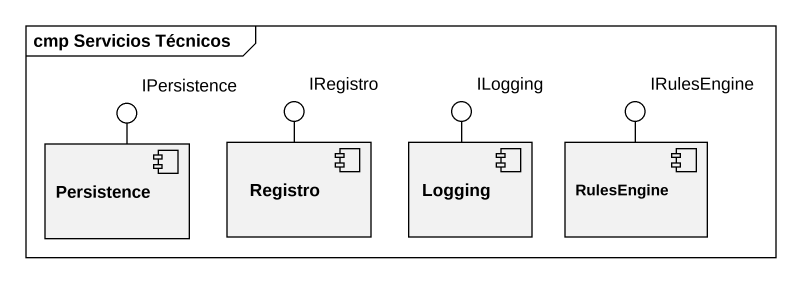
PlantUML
@startuml
mainframe cmp Servicios Técnicos
() IPersistence
() IRegistro
() ILogging
() IRulesEngine
component Persistence
component Registro
component Logging
component RulesEngine
Persistence -up- IPersistence
Registro -up- IRegistro
Logging -up- ILogging
RulesEngine -up- IRulesEngine
@enduml
